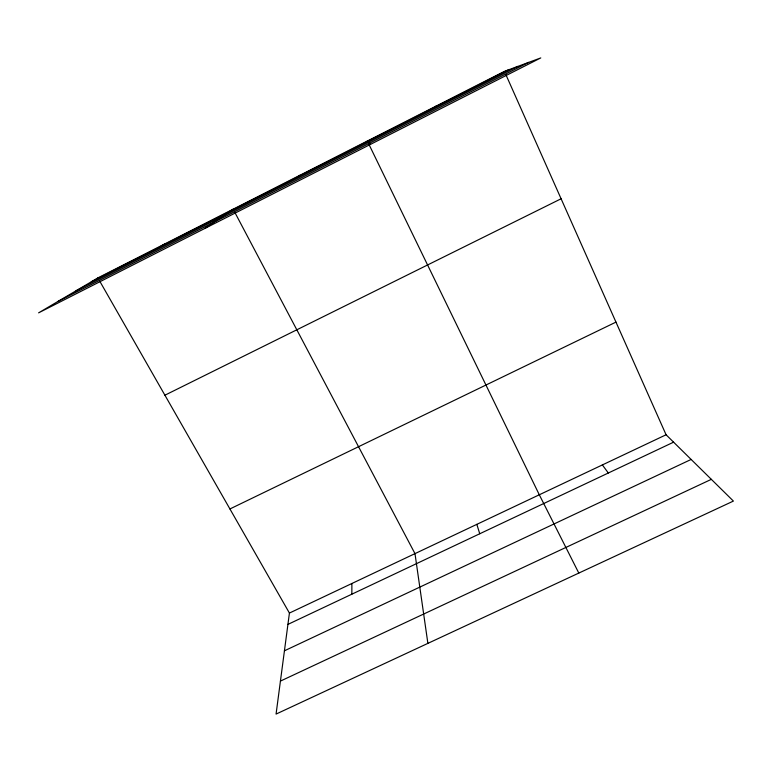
<?xml version="1.0" encoding="UTF-8"?>
<svg xmlns="http://www.w3.org/2000/svg" width="772" height="772" viewBox="0 0 772 772"><rect width="100%" height="100%" fill="white"/><g stroke="black" fill="none" stroke-linecap="round" stroke-linejoin="round"><path stroke-width="1.16" d="M351.849 594.199L351.887 583.497M99.665 281.037L289.423 613.064L276.067 714.081L733.4 501.076L666.082 434.771L505.882 74.652M298.474 176.537L299.864 175.283M204.831 228.464L233.144 209.183M160.296 246.731L165.14 243.73M91.337 281.761L508.401 69.885M76.003 290.803L517.771 66.421M58.199 301.302L528.685 62.387M164.909 395.206L561.099 198.771M229.931 508.96L615.969 322.107M289.423 613.064L666.082 434.771M287.927 624.394L673.599 442.163M284.434 650.806L691.133 459.446M280.419 681.107L711.34 479.344M435.495 106.382L437.647 105.832M367.318 141.015L370.55 144.335M602.372 464.927L608.326 473.004M234.813 212.348L414.989 553.63L427.881 643.375M578.807 573.075L539.3 494.784L368.871 144.219M476.835 524.352L479.75 533.761M97.88 277.91L38.6 312.853L540.776 57.919L504.415 71.362L97.88 277.91"/></g></svg>
